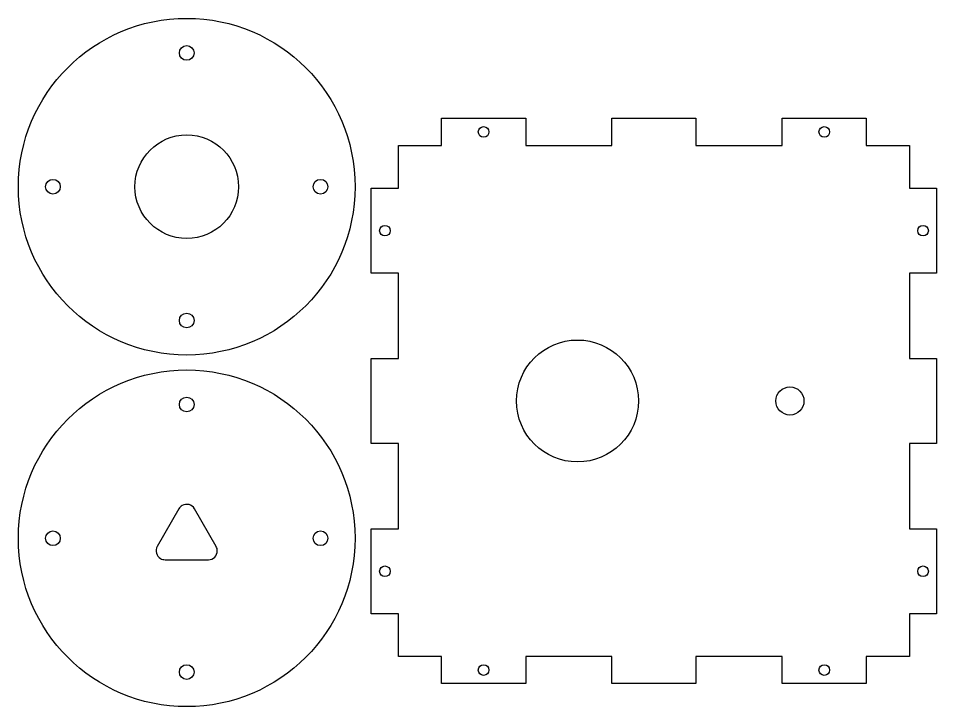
# Model space of a CAD drawing. Header units: inches. Extents: x 0.2 to 23.8, y -23.9 to -0.2.
# Drawn here: x 15.72 to 23.83, y -23.88 to -17.8 of the extents above; entities that cross this region are included whole.
import ezdxf

# ---------------------------------------------------------------- set-up
doc = ezdxf.new("R2010")
doc.units = ezdxf.units.IN
doc.header["$MEASUREMENT"] = 0
doc.layers.add('Layer 1', color=7, linetype='Continuous')

# ---------------------------------------------------------------- blocks, each defined once
blk = doc.blocks.new('block 226')
at = {"layer": 'Layer 1', "color": 7, "lineweight": 25, "true_color": 0xffffff}
blk.add_open_spline([(17.6663, -19.2903), (17.6663, -19.0378), (17.4616, -18.8331), (17.2091, -18.8331), (16.9566, -18.8331), (16.752, -19.0378), (16.752, -19.2903), (16.752, -19.5427), (16.9566, -19.7474), (17.2091, -19.7474), (17.4616, -19.7474), (17.6663, -19.5427), (17.6663, -19.2903), (17.6663, -19.2903), (17.6663, -19.2903), (17.6663, -19.2903)], degree=3, knots=[0, 0, 0, 0, 1, 1, 1, 2, 2, 2, 3, 3, 3, 4, 4, 4, 5, 5, 5, 5], dxfattribs=at)
blk = doc.blocks.new('block 227')
at = {"layer": 'Layer 1', "color": 7, "lineweight": 25, "true_color": 0xffffff}
blk.add_open_spline([(17.2741, -20.4714), (17.2741, -20.4355), (17.245, -20.4064), (17.2091, -20.4064), (17.1732, -20.4064), (17.1442, -20.4355), (17.1442, -20.4714), (17.1442, -20.5072), (17.1732, -20.5363), (17.2091, -20.5363), (17.245, -20.5363), (17.2741, -20.5072), (17.2741, -20.4714), (17.2741, -20.4714), (17.2741, -20.4714), (17.2741, -20.4714)], degree=3, knots=[0, 0, 0, 0, 1, 1, 1, 2, 2, 2, 3, 3, 3, 4, 4, 4, 5, 5, 5, 5], dxfattribs=at)
blk = doc.blocks.new('block 228')
at = {"layer": 'Layer 1', "color": 7, "lineweight": 25, "true_color": 0xffffff}
blk.add_open_spline([(16.093, -19.2903), (16.093, -19.2544), (16.0639, -19.2253), (16.028, -19.2253), (15.9921, -19.2253), (15.9631, -19.2544), (15.9631, -19.2903), (15.9631, -19.3261), (15.9921, -19.3552), (16.028, -19.3552), (16.0639, -19.3552), (16.093, -19.3261), (16.093, -19.2903), (16.093, -19.2903), (16.093, -19.2903), (16.093, -19.2903)], degree=3, knots=[0, 0, 0, 0, 1, 1, 1, 2, 2, 2, 3, 3, 3, 4, 4, 4, 5, 5, 5, 5], dxfattribs=at)
blk = doc.blocks.new('block 229')
at = {"layer": 'Layer 1', "color": 7, "lineweight": 25, "true_color": 0xffffff}
blk.add_open_spline([(17.2741, -18.1092), (17.2741, -18.0733), (17.245, -18.0442), (17.2091, -18.0442), (17.1732, -18.0442), (17.1442, -18.0733), (17.1442, -18.1092), (17.1442, -18.145), (17.1732, -18.1741), (17.2091, -18.1741), (17.245, -18.1741), (17.2741, -18.145), (17.2741, -18.1092), (17.2741, -18.1092), (17.2741, -18.1092), (17.2741, -18.1092)], degree=3, knots=[0, 0, 0, 0, 1, 1, 1, 2, 2, 2, 3, 3, 3, 4, 4, 4, 5, 5, 5, 5], dxfattribs=at)
blk = doc.blocks.new('block 230')
at = {"layer": 'Layer 1', "color": 7, "lineweight": 25, "true_color": 0xffffff}
blk.add_open_spline([(18.4552, -19.2903), (18.4552, -19.2544), (18.4261, -19.2253), (18.3902, -19.2253), (18.3543, -19.2253), (18.3253, -19.2544), (18.3253, -19.2903), (18.3253, -19.3261), (18.3543, -19.3552), (18.3902, -19.3552), (18.4261, -19.3552), (18.4552, -19.3261), (18.4552, -19.2903), (18.4552, -19.2903), (18.4552, -19.2903), (18.4552, -19.2903)], degree=3, knots=[0, 0, 0, 0, 1, 1, 1, 2, 2, 2, 3, 3, 3, 4, 4, 4, 5, 5, 5, 5], dxfattribs=at)
blk = doc.blocks.new('block 231')
at = {"layer": 'Layer 1', "color": 7, "lineweight": 25, "true_color": 0xffffff}
blk.add_open_spline([(18.6952, -19.2903), (18.6952, -18.4695), (18.0299, -17.8042), (17.2091, -17.8042), (16.3884, -17.8042), (15.7231, -18.4695), (15.7231, -19.2903), (15.7231, -20.111), (16.3884, -20.7763), (17.2091, -20.7763), (18.0299, -20.7763), (18.6952, -20.111), (18.6952, -19.2903), (18.6952, -19.2903), (18.6952, -19.2903), (18.6952, -19.2903)], degree=3, knots=[0, 0, 0, 0, 1, 1, 1, 2, 2, 2, 3, 3, 3, 4, 4, 4, 5, 5, 5, 5], dxfattribs=at)
blk = doc.blocks.new('block 225')
at = {"layer": 'Layer 1'}
for name in ['block 231', 'block 229', 'block 226', 'block 228', 'block 230', 'block 227']:
    blk.add_blockref(name, (0, 0), dxfattribs=at)
blk = doc.blocks.new('block 233')
at = {"layer": 'Layer 1', "color": 7, "lineweight": 25, "true_color": 0xffffff}
blk.add_open_spline([(17.2741, -23.5747), (17.2741, -23.5389), (17.245, -23.5098), (17.2091, -23.5098), (17.1732, -23.5098), (17.1442, -23.5389), (17.1442, -23.5747), (17.1442, -23.6106), (17.1732, -23.6397), (17.2091, -23.6397), (17.245, -23.6397), (17.2741, -23.6106), (17.2741, -23.5747), (17.2741, -23.5747), (17.2741, -23.5747), (17.2741, -23.5747)], degree=3, knots=[0, 0, 0, 0, 1, 1, 1, 2, 2, 2, 3, 3, 3, 4, 4, 4, 5, 5, 5, 5], dxfattribs=at)
blk = doc.blocks.new('block 234')
at = {"layer": 'Layer 1', "color": 7, "lineweight": 25, "true_color": 0xffffff}
blk.add_open_spline([(17.2741, -21.2126), (17.2741, -21.1767), (17.245, -21.1476), (17.2091, -21.1476), (17.1732, -21.1476), (17.1442, -21.1767), (17.1442, -21.2126), (17.1442, -21.2484), (17.1732, -21.2775), (17.2091, -21.2775), (17.245, -21.2775), (17.2741, -21.2484), (17.2741, -21.2126), (17.2741, -21.2126), (17.2741, -21.2126), (17.2741, -21.2126)], degree=3, knots=[0, 0, 0, 0, 1, 1, 1, 2, 2, 2, 3, 3, 3, 4, 4, 4, 5, 5, 5, 5], dxfattribs=at)
blk = doc.blocks.new('block 235')
at = {"layer": 'Layer 1', "color": 7, "lineweight": 25, "true_color": 0xffffff}
blk.add_open_spline([(16.093, -22.3936), (16.093, -22.3578), (16.0639, -22.3287), (16.028, -22.3287), (15.9921, -22.3287), (15.9631, -22.3578), (15.9631, -22.3936), (15.9631, -22.4295), (15.9921, -22.4586), (16.028, -22.4586), (16.0639, -22.4586), (16.093, -22.4295), (16.093, -22.3936), (16.093, -22.3936), (16.093, -22.3936), (16.093, -22.3936)], degree=3, knots=[0, 0, 0, 0, 1, 1, 1, 2, 2, 2, 3, 3, 3, 4, 4, 4, 5, 5, 5, 5], dxfattribs=at)
blk = doc.blocks.new('block 236')
at = {"layer": 'Layer 1', "color": 7, "lineweight": 25, "true_color": 0xffffff}
blk.add_open_spline([(18.6952, -22.3936), (18.6952, -21.5729), (18.0299, -20.9076), (17.2091, -20.9076), (16.3884, -20.9076), (15.7231, -21.5729), (15.7231, -22.3936), (15.7231, -23.2144), (16.3884, -23.8797), (17.2091, -23.8797), (18.0299, -23.8797), (18.6952, -23.2144), (18.6952, -22.3936), (18.6952, -22.3936), (18.6952, -22.3936), (18.6952, -22.3936)], degree=3, knots=[0, 0, 0, 0, 1, 1, 1, 2, 2, 2, 3, 3, 3, 4, 4, 4, 5, 5, 5, 5], dxfattribs=at)
blk = doc.blocks.new('block 237')
at = {"layer": 'Layer 1', "color": 7, "lineweight": 25, "true_color": 0xffffff}
blk.add_open_spline([(18.4552, -22.3936), (18.4552, -22.3578), (18.4261, -22.3287), (18.3902, -22.3287), (18.3543, -22.3287), (18.3253, -22.3578), (18.3253, -22.3936), (18.3253, -22.4295), (18.3543, -22.4586), (18.3902, -22.4586), (18.4261, -22.4586), (18.4552, -22.4295), (18.4552, -22.3936), (18.4552, -22.3936), (18.4552, -22.3936), (18.4552, -22.3936)], degree=3, knots=[0, 0, 0, 0, 1, 1, 1, 2, 2, 2, 3, 3, 3, 4, 4, 4, 5, 5, 5, 5], dxfattribs=at)
blk = doc.blocks.new('block 238')
at = {"layer": 'Layer 1', "color": 7, "lineweight": 25, "true_color": 0xffffff}
blk.add_open_spline([(17.4687, -22.4647), (17.4756, -22.4767), (17.4792, -22.4903), (17.4792, -22.5041), (17.4792, -22.5476), (17.444, -22.5829), (17.4005, -22.5829), (17.4005, -22.5829), (17.0178, -22.5829), (17.0178, -22.5829), (17.004, -22.5829), (16.9904, -22.5792), (16.9784, -22.5723), (16.9408, -22.5506), (16.9278, -22.5024), (16.9496, -22.4647), (16.9496, -22.4647), (17.1409, -22.1333), (17.1409, -22.1333), (17.1478, -22.1214), (17.1578, -22.1114), (17.1698, -22.1045), (17.2074, -22.0828), (17.2556, -22.0957), (17.2773, -22.1333), (17.2773, -22.1333), (17.4687, -22.4647), (17.4687, -22.4647)], degree=3, knots=[0, 0, 0, 0, 1, 1, 1, 2, 2, 2, 3, 3, 3, 4, 4, 4, 5, 5, 5, 6, 6, 6, 7, 7, 7, 8, 8, 8, 9, 9, 9, 9], dxfattribs=at)
blk = doc.blocks.new('block 232')
at = {"layer": 'Layer 1'}
for name in ['block 236', 'block 234', 'block 238', 'block 235', 'block 237', 'block 233']:
    blk.add_blockref(name, (0, 0), dxfattribs=at)
blk = doc.blocks.new('block 240')
at = {"layer": 'Layer 1', "color": 7, "lineweight": 25, "true_color": 0xffffff}
blk.add_open_spline([(19.0055, -19.6783), (19.0055, -19.6523), (18.9844, -19.6313), (18.9585, -19.6313), (18.9325, -19.6313), (18.9115, -19.6523), (18.9115, -19.6783), (18.9115, -19.7042), (18.9325, -19.7253), (18.9585, -19.7253), (18.9844, -19.7253), (19.0055, -19.7042), (19.0055, -19.6783), (19.0055, -19.6783), (19.0055, -19.6783), (19.0055, -19.6783)], degree=3, knots=[0, 0, 0, 0, 1, 1, 1, 2, 2, 2, 3, 3, 3, 4, 4, 4, 5, 5, 5, 5], dxfattribs=at)
blk = doc.blocks.new('block 241')
at = {"layer": 'Layer 1', "color": 7, "lineweight": 25, "true_color": 0xffffff}
blk.add_open_spline([(22.8838, -18.8066), (22.8838, -18.7807), (22.8628, -18.7596), (22.8368, -18.7596), (22.8109, -18.7596), (22.7898, -18.7807), (22.7898, -18.8066), (22.7898, -18.8326), (22.8109, -18.8536), (22.8368, -18.8536), (22.8628, -18.8536), (22.8838, -18.8326), (22.8838, -18.8066), (22.8838, -18.8066), (22.8838, -18.8066), (22.8838, -18.8066)], degree=3, knots=[0, 0, 0, 0, 1, 1, 1, 2, 2, 2, 3, 3, 3, 4, 4, 4, 5, 5, 5, 5], dxfattribs=at)
blk = doc.blocks.new('block 242')
at = {"layer": 'Layer 1', "color": 7, "lineweight": 25, "true_color": 0xffffff}
blk.add_open_spline([(22.6575, -21.1816), (22.6575, -21.1131), (22.602, -21.0576), (22.5335, -21.0576), (22.465, -21.0576), (22.4095, -21.1131), (22.4095, -21.1816), (22.4095, -21.2501), (22.465, -21.3056), (22.5335, -21.3056), (22.602, -21.3056), (22.6575, -21.2501), (22.6575, -21.1816), (22.6575, -21.1816), (22.6575, -21.1816), (22.6575, -21.1816)], degree=3, knots=[0, 0, 0, 0, 1, 1, 1, 2, 2, 2, 3, 3, 3, 4, 4, 4, 5, 5, 5, 5], dxfattribs=at)
blk = doc.blocks.new('block 243')
at = {"layer": 'Layer 1', "color": 7, "lineweight": 25, "true_color": 0xffffff}
blk.add_open_spline([(23.7555, -22.685), (23.7555, -22.659), (23.7344, -22.638), (23.7085, -22.638), (23.6825, -22.638), (23.6615, -22.659), (23.6615, -22.685), (23.6615, -22.7109), (23.6825, -22.7319), (23.7085, -22.7319), (23.7344, -22.7319), (23.7555, -22.7109), (23.7555, -22.685), (23.7555, -22.685), (23.7555, -22.685), (23.7555, -22.685)], degree=3, knots=[0, 0, 0, 0, 1, 1, 1, 2, 2, 2, 3, 3, 3, 4, 4, 4, 5, 5, 5, 5], dxfattribs=at)
blk = doc.blocks.new('block 244')
at = {"layer": 'Layer 1', "color": 7, "lineweight": 25, "true_color": 0xffffff}
blk.add_open_spline([(19.8771, -23.5566), (19.8771, -23.5307), (19.8561, -23.5096), (19.8301, -23.5096), (19.8042, -23.5096), (19.7831, -23.5307), (19.7831, -23.5566), (19.7831, -23.5826), (19.8042, -23.6036), (19.8301, -23.6036), (19.8561, -23.6036), (19.8771, -23.5826), (19.8771, -23.5566), (19.8771, -23.5566), (19.8771, -23.5566), (19.8771, -23.5566)], degree=3, knots=[0, 0, 0, 0, 1, 1, 1, 2, 2, 2, 3, 3, 3, 4, 4, 4, 5, 5, 5, 5], dxfattribs=at)
blk = doc.blocks.new('block 245')
at = {"layer": 'Layer 1', "color": 7, "lineweight": 25, "true_color": 0xffffff}
blk.add_open_spline([(19.0055, -22.685), (19.0055, -22.659), (18.9844, -22.638), (18.9585, -22.638), (18.9325, -22.638), (18.9115, -22.659), (18.9115, -22.685), (18.9115, -22.7109), (18.9325, -22.7319), (18.9585, -22.7319), (18.9844, -22.7319), (19.0055, -22.7109), (19.0055, -22.685), (19.0055, -22.685), (19.0055, -22.685), (19.0055, -22.685)], degree=3, knots=[0, 0, 0, 0, 1, 1, 1, 2, 2, 2, 3, 3, 3, 4, 4, 4, 5, 5, 5, 5], dxfattribs=at)
blk = doc.blocks.new('block 246')
at = {"layer": 'Layer 1', "color": 7, "lineweight": 25, "true_color": 0xffffff}
blk.add_open_spline([(22.8838, -23.5566), (22.8838, -23.5307), (22.8628, -23.5096), (22.8368, -23.5096), (22.8109, -23.5096), (22.7898, -23.5307), (22.7898, -23.5566), (22.7898, -23.5826), (22.8109, -23.6036), (22.8368, -23.6036), (22.8628, -23.6036), (22.8838, -23.5826), (22.8838, -23.5566), (22.8838, -23.5566), (22.8838, -23.5566), (22.8838, -23.5566)], degree=3, knots=[0, 0, 0, 0, 1, 1, 1, 2, 2, 2, 3, 3, 3, 4, 4, 4, 5, 5, 5, 5], dxfattribs=at)
blk = doc.blocks.new('block 247')
at = {"layer": 'Layer 1', "color": 7, "lineweight": 25, "true_color": 0xffffff}
blk.add_open_spline([(23.7555, -19.6783), (23.7555, -19.6523), (23.7344, -19.6313), (23.7085, -19.6313), (23.6825, -19.6313), (23.6615, -19.6523), (23.6615, -19.6783), (23.6615, -19.7042), (23.6825, -19.7253), (23.7085, -19.7253), (23.7344, -19.7253), (23.7555, -19.7042), (23.7555, -19.6783), (23.7555, -19.6783), (23.7555, -19.6783), (23.7555, -19.6783)], degree=3, knots=[0, 0, 0, 0, 1, 1, 1, 2, 2, 2, 3, 3, 3, 4, 4, 4, 5, 5, 5, 5], dxfattribs=at)
blk = doc.blocks.new('block 248')
at = {"layer": 'Layer 1', "color": 7, "lineweight": 25, "true_color": 0xffffff}
blk.add_open_spline([(19.8771, -18.8066), (19.8771, -18.7807), (19.8561, -18.7596), (19.8301, -18.7596), (19.8042, -18.7596), (19.7831, -18.7807), (19.7831, -18.8066), (19.7831, -18.8326), (19.8042, -18.8536), (19.8301, -18.8536), (19.8561, -18.8536), (19.8771, -18.8326), (19.8771, -18.8066), (19.8771, -18.8066), (19.8771, -18.8066), (19.8771, -18.8066)], degree=3, knots=[0, 0, 0, 0, 1, 1, 1, 2, 2, 2, 3, 3, 3, 4, 4, 4, 5, 5, 5, 5], dxfattribs=at)
blk = doc.blocks.new('block 249')
at = {"layer": 'Layer 1', "color": 7, "lineweight": 25, "true_color": 0xffffff}
blk.add_lwpolyline([(23.2077, -18.9266), (23.5885, -18.9266), (23.5885, -19.3024), (23.8285, -19.3024), (23.8285, -20.0541), (23.5885, -20.0541), (23.5885, -20.8058), (23.8285, -20.8058), (23.8285, -21.5574), (23.5885, -21.5574), (23.5885, -22.3091), (23.8285, -22.3091), (23.8285, -23.0608), (23.5885, -23.0608), (23.5885, -23.4366), (23.2077, -23.4366), (23.2077, -23.6766), (22.466, -23.6766), (22.466, -23.4366), (21.7043, -23.4366), (21.7043, -23.6766), (20.9626, -23.6766), (20.9626, -23.4366), (20.201, -23.4366), (20.201, -23.6766), (19.4593, -23.6766), (19.4593, -23.4366), (19.0785, -23.4366), (19.0785, -23.0608), (18.8385, -23.0608), (18.8385, -22.3091), (19.0785, -22.3091), (19.0785, -21.5574), (18.8385, -21.5574), (18.8385, -20.8058), (19.0785, -20.8058), (19.0785, -20.0541), (18.8385, -20.0541), (18.8385, -19.3024), (19.0785, -19.3024), (19.0785, -18.9266), (19.4593, -18.9266), (19.4593, -18.6866), (20.201, -18.6866), (20.201, -18.9266), (20.9626, -18.9266), (20.9626, -18.6866), (21.7043, -18.6866), (21.7043, -18.9266), (22.466, -18.9266), (22.466, -18.6866), (23.2077, -18.6866), (23.2077, -18.9266)], dxfattribs=at)
blk = doc.blocks.new('block 250')
at = {"layer": 'Layer 1', "color": 7, "lineweight": 25, "true_color": 0xffffff}
blk.add_open_spline([(21.1966, -21.1816), (21.1966, -20.8845), (20.9556, -20.6435), (20.6585, -20.6435), (20.3613, -20.6435), (20.1204, -20.8845), (20.1204, -21.1816), (20.1204, -21.4788), (20.3613, -21.7197), (20.6585, -21.7197), (20.9556, -21.7197), (21.1966, -21.4788), (21.1966, -21.1816), (21.1966, -21.1816), (21.1966, -21.1816), (21.1966, -21.1816)], degree=3, knots=[0, 0, 0, 0, 1, 1, 1, 2, 2, 2, 3, 3, 3, 4, 4, 4, 5, 5, 5, 5], dxfattribs=at)
blk = doc.blocks.new('block 239')
at = {"layer": 'Layer 1'}
for name in ['block 249', 'block 248', 'block 241', 'block 240', 'block 247', 'block 250', 'block 242', 'block 245', 'block 243', 'block 244', 'block 246']:
    blk.add_blockref(name, (0, 0), dxfattribs=at)

msp = doc.modelspace()

# ---------------------------------------------------------------- block references
at = {"layer": 'Layer 1'}
for name in ['block 225', 'block 239', 'block 232']:
    msp.add_blockref(name, (0, 0), dxfattribs=at)

doc.saveas('drawing.dxf')
